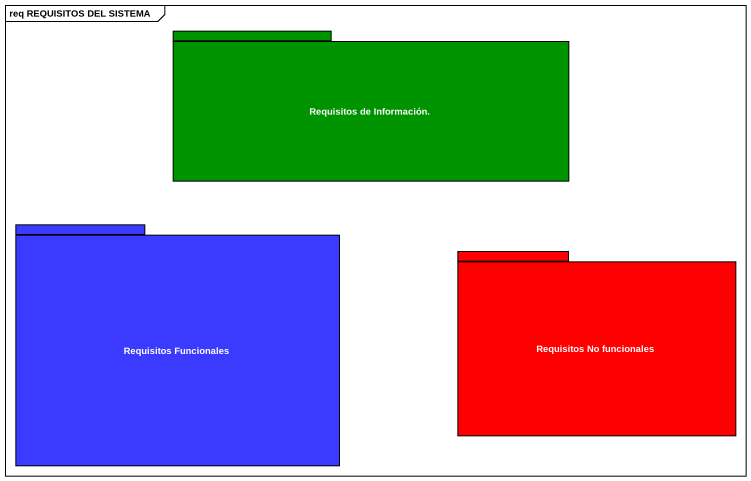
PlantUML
@startuml
mainframe req REQUISITOS DEL SISTEMA
package "Requisitos de Información." as Requisitos_de_Información #009300 {
}
package "Requisitos Funcionales" as Requisitos_Funcionales #3B3BFF {
}
package "Requisitos No funcionales" as Requisitos_No_funcionales #FF0000 {
}
@enduml
